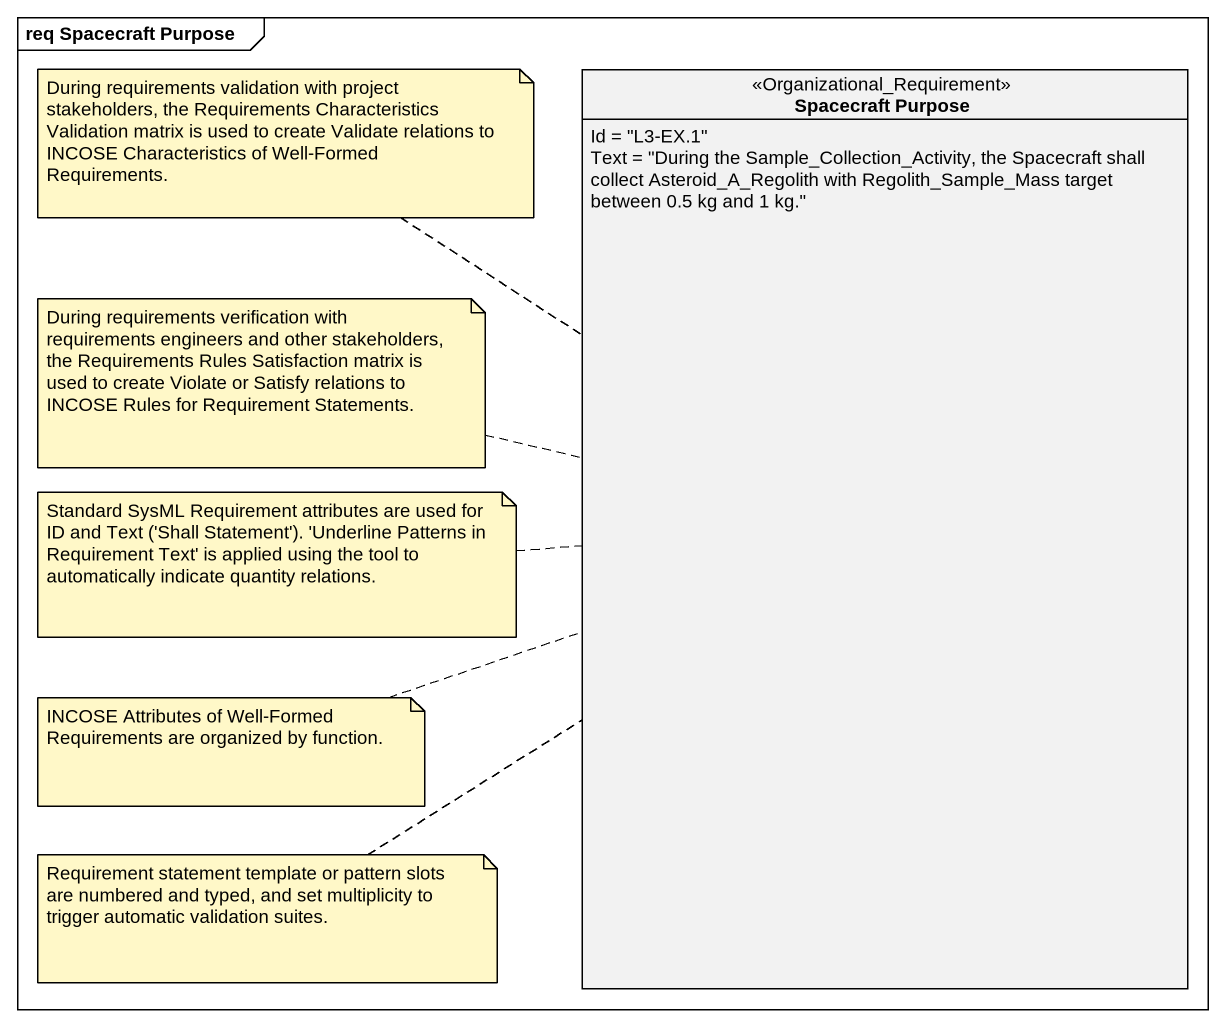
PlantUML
@startuml
mainframe req Spacecraft Purpose
hide circle
hide empty members
class "Spacecraft Purpose" as Spacecraft_Purpose <<Organizational_Requirement>> {
  Id = "L3-EX.1"
  Text = "During the Sample_Collection_Activity, the Spacecraft shall collect Asteroid_A_Regolith with Regolith_Sample_Mass target between 0.5 kg and 1 kg."
}
note top of Spacecraft_Purpose : During requirements validation with project stakeholders, the Requirements Characteristics Validation matrix is used to create Validate relations to INCOSE Characteristics of Well-Formed Requirements.
note left of Spacecraft_Purpose : During requirements verification with requirements engineers and other stakeholders, the Requirements Rules Satisfaction matrix is used to create Violate or Satisfy relations to INCOSE Rules for Requirement Statements.
note left of Spacecraft_Purpose : Standard SysML Requirement attributes are used for ID and Text ('Shall Statement'). 'Underline Patterns in Requirement Text' is applied using the tool to automatically indicate quantity relations.
note left of Spacecraft_Purpose : INCOSE Attributes of Well-Formed Requirements are organized by function.
note bottom of Spacecraft_Purpose : Requirement statement template or pattern slots are numbered and typed, and set multiplicity to trigger automatic validation suites.
@enduml
